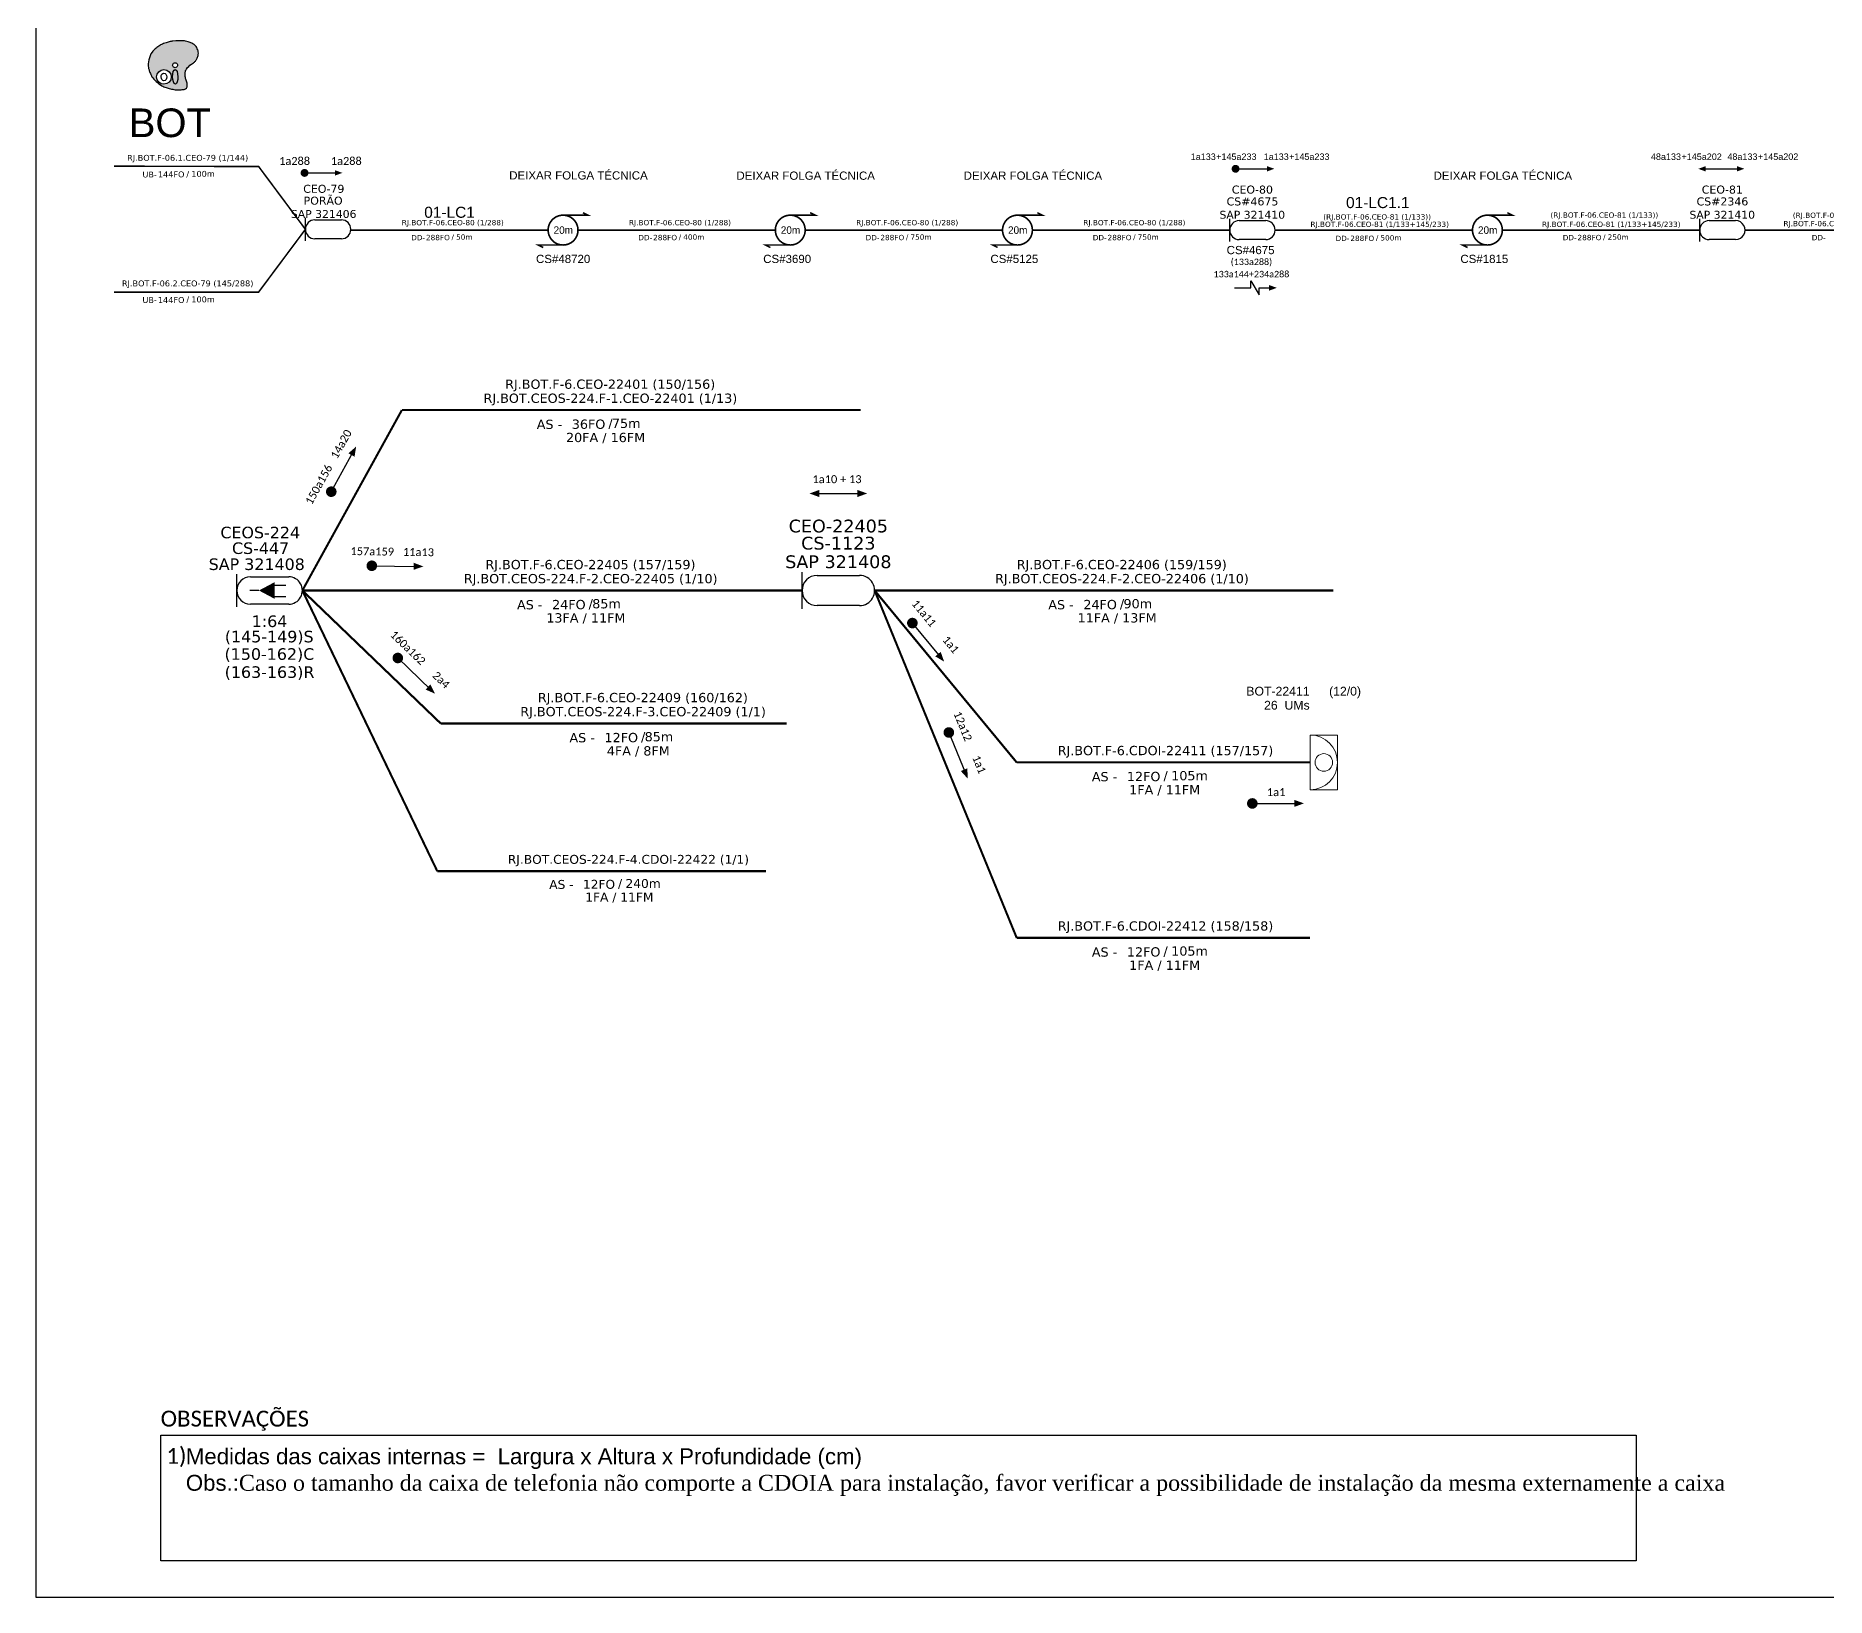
# Model space of a CAD drawing. Header units: metres. Extents: x -1286 to -445, y -500 to 94.
# Drawn here: x -1286.1 to -948.4, y -499.8 to -205.2 of the extents above; entities that cross this region are included whole.
import ezdxf
from ezdxf.enums import TextEntityAlignment as Align

# ---------------------------------------------------------------- set-up
doc = ezdxf.new("R2010")
doc.units = ezdxf.units.M
doc.linetypes.add('ARILSUPP', pattern=[2.979999999999999, 1.419999999999999, -0.71, 0.14, -0.71])
for name, color, linetype, lineweight in [("20.0-LEGENDA DOS CDO'S", 1, 'Continuous', 0), ('20.1-CDO_INTERIOR', 1, 'Continuous', 0), ('40.1-ETIQUETAS', 1, 'Continuous', 20)]:
    doc.layers.add(name, color=color, linetype=linetype, lineweight=lineweight)
for name, color, linetype in [('20.4-CEO', 1, 'Continuous'), ('20.4-CEOS', 1, 'Continuous'), ('20.5-CABO AÉREO', 1, 'Continuous'), ('CABO OPTICO EXISTENTE', 5, 'Continuous'), ('CAP a instalar', 1, 'Continuous'), ('CEO', 1, 'Continuous'), ('LC1', 3, 'Continuous'), ('SETA', 7, 'Continuous')]:
    doc.layers.add(name, color=color, linetype=linetype)
doc.styles.add('ARIAL', font='arial.ttf')
doc.styles.add('siredit', font='verdana.ttf')
doc.styles.add('WMF-Calibri0', font='CALIBRI.TTF')
doc.linetypes.add('FENCELINE1', pattern='A,0.25,-0.1,[133,ltypeshp.shx,S=0.1,R=0,X=-0.1,Y=0],-0.1,1', length=1.45)

msp = doc.modelspace()

# ---------------------------------------------------------------- hatches: boundary and pattern name
h = msp.add_hatch(color=7)
edge = h.paths.add_edge_path()
edge.add_spline(control_points=[(-1256.727332136984, -210.5825473523248), (-1257.071111237462, -210.8410150031145), (-1257.604635094307, -211.2519716591784), (-1257.961708308541, -212.1328470141426), (-1257.891276498256, -212.8635063613539), (-1257.760375330528, -213.4824899245736), (-1257.55465743775, -213.946193874574), (-1257.503833810848, -214.3770166287671), (-1257.479111609244, -214.7749029655173), (-1257.639000829508, -215.188754391882), (-1258.171880425889, -215.364414300039), (-1258.886232258447, -215.3833413232951), (-1259.772205787193, -215.4159468387494), (-1260.665173799278, -215.2201406143251), (-1261.509443959023, -214.9940578479011), (-1262.448778130778, -214.5659261574547), (-1263.370746621241, -213.8951356082356), (-1264.154967128575, -213.0351217637531), (-1264.519535039029, -212.193297543987), (-1264.730434923239, -211.625013421895), (-1264.928258639285, -210.8334011959178), (-1264.820795591377, -209.6876865758677), (-1264.333445796537, -208.4356991568666), (-1263.568077175367, -207.6350651409869), (-1262.889410028768, -207.1521001337186), (-1262.141468356958, -206.7129682322368), (-1261.336046467083, -206.4824834612958), (-1260.69099392135, -206.269949208138), (-1259.601121547667, -206.1471269747097), (-1258.442366954206, -206.0517251616255), (-1257.191180238246, -206.3660868525587), (-1256.485524007622, -206.6560362382393), (-1255.865070719209, -207.1045309985665), (-1255.601591082652, -207.6311480056513), (-1255.380639633046, -208.2585938132742), (-1255.398935706398, -208.8684652472784), (-1255.631827676157, -209.5282232373092), (-1255.956058857836, -209.9802619739304), (-1256.30763409743, -210.3446292498672), (-1256.602502592602, -210.4886952273973), (-1256.727332136984, -210.5825473523248)], knot_values=[0, 0, 0, 0, 1.604339872500801, 2.417190916820825, 3.4275953858818, 4.282807915804911, 4.776746146191369, 5.304181770748566, 5.888771497486102, 6.258406050447018, 6.858137058748512, 7.791289582546336, 8.986194879479926, 10.12424202223405, 11.18785698458849, 12.24290818547195, 13.95378441239277, 15.41416060145544, 16.51539074843153, 17.34918828129177, 17.67585288929998, 19.55202082369303, 21.51553059940301, 22.5686375333085, 23.63245026583211, 24.62108363093478, 25.78271769349368, 26.7453467966967, 27.14265309212063, 29.870543205723, 31.00464861129232, 31.9215319142548, 32.70958935288631, 33.8013910221095, 34.04247085086502, 35.19233337509274, 35.97146113351405, 36.62887121321, 37.25435925468828, 37.83691071008289, 37.83691071008289, 37.83691071008289, 37.83691071008289], degree=3, periodic=0)
edge = h.paths.add_edge_path(flags=16)
edge.add_ellipse((-1259.791138072239, -210.7536111484005), major_axis=(0.3338314241778167, 0.3338314241778167), ratio=0.9999999999191014, start_angle=135.1532885602267, end_angle=315.15328856022666, ccw=False)
edge.add_ellipse((-1259.791138072239, -210.7536111484005), major_axis=(0.3338314241778238, 0.3338314241778238), ratio=0.999999999919059, start_angle=-44.84671143977448, end_angle=135.1532885602255, ccw=False)
edge = h.paths.add_edge_path(flags=16)
edge.add_ellipse((-1259.769392484233, -212.9351124911044), major_axis=(-0.02192129549871761, 1.375436027167066), ratio=0.3613047472189906, start_angle=-9.482671116158765e-09, end_angle=359.9999999905173)
edge = h.paths.add_edge_path(flags=16)
edge.add_ellipse((-1261.894233503037, -212.9679543500235), major_axis=(0.9768582180985179, 0.9768582180985179), ratio=0.9999999999200204, start_angle=135.1532885602532, end_angle=315.15328856025315, ccw=False)
edge.add_ellipse((-1261.894233503037, -212.9679543500235), major_axis=(0.9768582180983997, 0.9768582180983997), ratio=0.9999999999198833, start_angle=-44.84671143974998, end_angle=135.15328856025, ccw=False)
edge = h.paths.add_edge_path(flags=0)
edge.add_ellipse((-1261.894233503037, -212.9679543500235), major_axis=(-0.00190332005502766, 0.7114160645994619), ratio=0.7582943565772318, start_angle=-2.484267650597524e-10, end_angle=359.9999999997515)

# ---------------------------------------------------------------- linework, layer by layer
at = {"color": 0}
for p, q in [((-1262.503059715576, -469.2305680598187), (-984.2535817485839, -469.2305680598187)), ((-1262.503059715576, -492.933048664649), (-1262.503059715576, -469.2305680598187)), ((-984.2535817485839, -469.2305680598187), (-984.2535817485839, -492.933048664649)), ((-984.2535817485839, -492.933048664649), (-1262.503059715576, -492.933048664649))]:
    msp.add_line(p, q, dxfattribs=at)
msp.add_lwpolyline([(-1286.066978314193, -499.8052315854961), (-445.0669783141926, -499.8052315854961), (-445.0669783141926, 94.19476841450381), (-1286.066978314193, 94.19476841450381)], close=True)
at = {"color": 7}
for points, const_width in [([(-1060.151402672087, -230.3076794503663, 1), (-1059.406930565202, -230.303696995844, 1)], 0.7444827586206892), ([(-1235.752873626787, -231.0800024177329, 1), (-1235.008401519902, -231.0760199632107, 1)], 0.7444827586206892), ([(-1186.621927483094, -239.0545593552985, 1.000012459711872), (-1186.622026648675, -244.6828489865908, 0.9999784210495268)], 0.3126827586206896), ([(-1143.76952558361, -239.0546585204432, 1.000012459711872), (-1143.769624749233, -244.6829481517356, 0.9999784210495268)], 0.3126827586206896), ([(-1100.917123684146, -239.0547576855947, 1.000012459711872), (-1100.917222849727, -244.6830473168869, 0.9999784210495268)], 0.3126827586206896), ([(-1012.279032129513, -239.0548568507394, 1.000012459711872), (-1012.279131295094, -244.6831464820317, 0.9999784210495268)], 0.3126827586206896)]:
    msp.add_lwpolyline(points, format="xyb", close=True, dxfattribs=dict(at, const_width=const_width))
for points in [[(-1059.779166618644, -230.3056882231051), (-1053.837979481833, -230.3056882231051)], [(-971.1410750639898, -230.3057873882499), (-965.1998879271999, -230.3057873882499)], [(-1056.884179411815, -252.7763643400207), (-1056.884179411815, -251.4594382192678), (-1055.310930282143, -254.0904033770419), (-1055.309327511188, -252.7763643400207)]]:
    msp.add_lwpolyline(points, dxfattribs=at)
at = {"color": 7, "const_width": 0.2931400862068966}
for points in [[(-1186.622026648675, -239.0545593552985), (-1181.931785274118, -239.0545593552985), (-1182.869833549017, -238.5855352132934)], [(-1143.769624749233, -239.0546585204432), (-1139.079383374612, -239.0546585204432), (-1140.017431649553, -238.5856343784382)], [(-1100.917222849727, -239.0547576855947), (-1096.22698147517, -239.0547576855947), (-1097.16502975009, -238.5857335435829)], [(-1012.279131295094, -239.0548568507394), (-1007.588889920537, -239.0548568507394), (-1008.526938195414, -238.5858327087277)], [(-1186.622026648675, -244.6828489865908), (-1191.31226803236, -244.6828489865908), (-1190.374219757461, -245.1518731286025)], [(-1143.769624749233, -244.6829481517356), (-1148.459866132896, -244.6829481517356), (-1147.521817857955, -245.1519722937472)], [(-1100.917222849727, -244.6830473168869), (-1105.607464233432, -244.6830473168869), (-1104.669415958513, -245.152071458892)], [(-1012.279131295094, -244.6831464820317), (-1016.969372678757, -244.6831464820317), (-1016.031324403879, -245.1521706240368)]]:
    msp.add_lwpolyline(points, dxfattribs=at)
for points, const_width in [([(-1230.583958429844, -291.6607674157796, 1), (-1230.100658269888, -290.78700103313, 1)], 0.9985222761343682), ([(-1223.193638667993, -305.1913871177404, 1), (-1222.19522476356, -305.2060980489064, 1)], 0.9985222761343681), ([(-1121.055618849951, -315.6312589167085, 1), (-1120.420688926335, -316.4038286495594, 1)], 0.9999999999999998), ([(-1218.148780947098, -322.251339210969, 1), (-1217.42989819938, -322.9443430573469, 1)], 0.9985222761343682), ([(-1114.048577592706, -336.1895035133774, 1), (-1113.671430474945, -337.1156568762641, 1)], 0.9999999999999998), ([(-1057.124259630714, -350.0455200454605, 1), (-1056.124259630714, -350.0455200454605, 1)], 1)]:
    msp.add_lwpolyline(points, format="xyb", close=True, dxfattribs=dict(const_width=const_width))
at = {"color": 7}
for centre, major_axis, ratio, start_param, end_param in [((-1261.894233503037, -212.9679543500235), (1.381481210121628, 0.003694733199275476), 0.9999999850186568, 9.242205276649429e-07, 6.283186231400114), ((-1261.894233503037, -212.9679543500235), (-0.001903320059019505, 0.7114160645994347), 0.7582943565772492, 1.570796326788534, 7.85398163396812), ((-1259.791138072239, -210.7536111484005), (0.333831424177782, 0.333831424177782), 0.9999999999193092, 5.500462533863838, 11.78364784104343)]:
    msp.add_ellipse(centre, major_axis=major_axis, ratio=ratio, start_param=start_param, end_param=end_param, dxfattribs=at)
msp.add_ellipse((-1259.769392484233, -212.9351124911044), major_axis=(-0.02192129549871915, 1.375436027167001), ratio=0.3613047472190077, dxfattribs=at)
msp.add_open_spline([(-1256.727332136984, -210.5825473523248), (-1257.071111237462, -210.8410150031145), (-1257.604635094307, -211.2519716591784), (-1257.961708308541, -212.1328470141426), (-1257.891276498256, -212.8635063613539), (-1257.760375330528, -213.4824899245736), (-1257.55465743775, -213.946193874574), (-1257.503833810848, -214.3770166287671), (-1257.479111609244, -214.7749029655173), (-1257.639000829508, -215.188754391882), (-1258.171880425889, -215.364414300039), (-1258.886232258447, -215.3833413232951), (-1259.772205787193, -215.4159468387494), (-1260.665173799278, -215.2201406143251), (-1261.509443959023, -214.9940578479011), (-1262.448778130778, -214.5659261574547), (-1263.370746621241, -213.8951356082356), (-1264.154967128575, -213.0351217637531), (-1264.519535039029, -212.193297543987), (-1264.730434923239, -211.625013421895), (-1264.928258639285, -210.8334011959178), (-1264.820795591377, -209.6876865758677), (-1264.333445796537, -208.4356991568666), (-1263.568077175367, -207.6350651409869), (-1262.889410028768, -207.1521001337186), (-1262.141468356958, -206.7129682322368), (-1261.336046467083, -206.4824834612958), (-1260.69099392135, -206.269949208138), (-1259.601121547667, -206.1471269747097), (-1258.442366954206, -206.0517251616255), (-1257.191180238246, -206.3660868525587), (-1256.485524007622, -206.6560362382393), (-1255.865070719209, -207.1045309985665), (-1255.601591082652, -207.6311480056513), (-1255.380639633046, -208.2585938132742), (-1255.398935706398, -208.8684652472784), (-1255.631827676157, -209.5282232373092), (-1255.956058857836, -209.9802619739304), (-1256.30763409743, -210.3446292498672), (-1256.602502592602, -210.4886952273973), (-1256.727332136984, -210.5825473523248)], degree=3, knots=[0, 0, 0, 0, 1.6043398725008, 2.417190916820824, 3.4275953858818, 4.282807915804914, 4.776746146191368, 5.304181770748569, 5.888771497486102, 6.258406050447018, 6.858137058748513, 7.791289582546336, 8.986194879479926, 10.12424202223406, 11.18785698458849, 12.24290818547195, 13.95378441239277, 15.41416060145544, 16.51539074843152, 17.34918828129177, 17.67585288929998, 19.55202082369302, 21.51553059940301, 22.56863753330849, 23.63245026583211, 24.62108363093477, 25.78271769349368, 26.74534679669669, 27.14265309212062, 29.870543205723, 31.00464861129231, 31.92153191425479, 32.7095893528863, 33.80139102210949, 34.04247085086502, 35.19233337509273, 35.97146113351404, 36.62887121321, 37.25435925468826, 37.83691071008288, 37.83691071008288, 37.83691071008288, 37.83691071008288], dxfattribs=at)
at = {"layer": '20.1-CDO_INTERIOR', "color": 1, "lineweight": 18}
msp.add_lwpolyline([(-1040.549997524441, -347.4696750687258), (-1040.549997524441, -337.1386368991758), (-1045.715516609216, -337.1386368991758), (-1045.715516609216, -347.4696750687258)], close=True, dxfattribs=at)
msp.add_circle((-1043.132757066829, -342.3041559839508), 1.652966107127998, dxfattribs=at)
msp.add_arc((-1045.715516609216, -342.3041559839508), 5.165519084774993, 270, 90, dxfattribs=at)
at = {"layer": '20.4-CEO', "color": 7}
for p, q in [((-1233.434250736422, -239.9420514728914), (-1228.436085256438, -239.9420514728981)), ((-1228.436085256438, -243.5054377170575), (-1233.434250736422, -243.5054377170509))]:
    msp.add_line(p, q, dxfattribs=at)
at = {"layer": '20.4-CEO', "color": 7, "const_width": 0.2977931034482759}
for points in [[(-1271.322033447666, -229.8221770876107), (-1244.054260890758, -229.856914882448), (-1235.215943858502, -241.7237445949578)], [(-1271.322033447666, -253.5722680066274), (-1244.054260890758, -253.5831564175617), (-1235.215943858502, -241.7237445949578)]]:
    msp.add_lwpolyline(points, dxfattribs=at)
at = {"layer": '20.4-CEO', "color": 7}
msp.add_lwpolyline([(-1235.215943858502, -243.8720222679171), (-1235.215943858502, -239.5754669220252)], dxfattribs=at)
for centre, start, end in [((-1233.434250736422, -241.7237445949578), 90, 270), ((-1228.436085256438, -241.7237445949645), 270, 90)]:
    msp.add_arc(centre, 1.781693122067144, start, end, dxfattribs=at)
at = {"layer": '20.4-CEOS', "color": 7}
for p, q in [((-1059.097258124486, -240.0872589608871), (-1054.099092644501, -240.0872589608938)), ((-970.4591665698524, -240.0873581260319), (-965.4610010898252, -240.0873581260452)), ((-1054.099092644501, -243.6506452050598), (-1059.097258124486, -243.6506452050532)), ((-965.4610010898252, -243.6507443702046), (-970.4591665698524, -243.650744370198)), ((-1245.595619382026, -307.2894887668718), (-1238.368561343933, -307.2894887668826)), ((-1238.368561343939, -312.44193906124), (-1245.595619382032, -312.4419390612292))]:
    msp.add_line(p, q, dxfattribs=at)
for points in [[(-1060.878951246566, -244.0172297559128), (-1060.878951246544, -239.7206744100208)], [(-972.2408596919106, -244.0173289210576), (-972.2408596919106, -239.7207735751656)], [(-1248.171844529194, -312.9719991073687), (-1248.171844529185, -306.7594287207236)], [(-1243.977092287359, -309.8657139140332), (-1245.71474901347, -309.865713914031)], [(-1241.126359914984, -308.8435156686019), (-1238.932006076437, -308.8435156686041)], [(-1241.126359914986, -310.9871730796615), (-1238.932006076438, -310.9871730796659)]]:
    msp.add_lwpolyline(points, dxfattribs=at)
msp.add_lwpolyline([(-1243.977092287359, -309.8657139140332, 0, 3.180360276908547, 0), (-1240.993568474636, -309.8657139140375, 3.180360276908547, 3.180360276908547, 0)], format="xyseb", dxfattribs=at)
for centre, radius, start, end in [((-1059.097258124486, -241.8689520829535), 1.781693122067139, 90, 270), ((-1054.099092644501, -241.8689520829668), 1.781693122067139, 270, 90), ((-970.4591665698524, -241.8690512481049), 1.781693122067139, 90, 270), ((-965.461001089855, -241.8690512481008), 1.781693122067139, 269.9999999993202, 90), ((-1245.595619382028, -309.865713914031), 2.576225147159684, 89.99999999989578, 269.9999999998957), ((-1238.368561343935, -309.8657139140418), 2.576225147159684, 269.9999999998957, 89.99999999989578)]:
    msp.add_arc(centre, radius, start, end, dxfattribs=at)
at = {"layer": '20.5-CABO AÉREO', "color": 7, "ltscale": 8, "const_width": 0.2977931034482759}
for points in [[(-1226.660294875982, -241.8686545875258), (-1189.436156944956, -241.8686545875258)], [(-1183.807892976518, -241.8687537526773), (-1146.583755045492, -241.8687537526773)], [(-1140.955491077055, -241.868852917822), (-1103.731353146029, -241.868852917822)], [(-1098.103089177591, -241.8689520829668), (-1060.878951246544, -241.8689520829668)], [(-1052.317399522421, -241.8689520829668), (-1015.093261591395, -241.8689520829668)], [(-1009.464997622958, -241.8690512481116), (-972.2408596919106, -241.8690512481116)], [(-963.6793079677877, -241.8690512481116), (-926.4551700367197, -241.8690512481116)]]:
    msp.add_lwpolyline(points, dxfattribs=at)
at = {"layer": 'CAP a instalar', "color": 5, "linetype": 'Continuous'}
for p, q in [((-1141.54394983951, -313.3003345565396), (-1141.5454996386, -306.4310932715473)), ((-1138.696834348972, -307.0165381831923), (-1130.705873710333, -307.0147353081795)), ((-1130.704588370732, -312.7118014302707), (-1138.695549009364, -312.7136043052835))]:
    msp.add_line(p, q, dxfattribs=at)
at = {"layer": 'CAP a instalar', "color": 7, "linetype": 'FENCELINE1', "ltscale": 6, "const_width": 0.4}
for points in [[(-1217.027291275086, -275.8309744559578), (-1235.792336196775, -309.8657139140459)], [(-1217.027291275086, -275.8309744559578), (-1130.512170312677, -275.8309744559578)], [(-1235.792336196775, -309.8657139140457), (-1141.544724739058, -309.8657139140457)], [(-1235.792336196775, -309.8657139140459), (-1210.343251448468, -362.8270406709764)], [(-1209.693339232151, -334.9568517653339), (-1235.792336196775, -309.8657139140459)], [(-1127.856697980646, -309.8626256994196), (-1101.061598878915, -375.3990220743474)], [(-1127.856697909043, -309.8631968141365), (-1041.341576946634, -309.8631968141365)], [(-1209.693339232151, -334.9568517653339), (-1144.470700080062, -334.9568517653339)], [(-1210.343251448468, -362.8270406709764), (-1148.339963184867, -362.8270406709764)], [(-1101.061598878915, -375.3990220743474), (-1045.715494087898, -375.3990220743474)]]:
    msp.add_lwpolyline(points, dxfattribs=at)
at = {"layer": 'CAP a instalar', "linetype": 'FENCELINE1', "ltscale": 6, "const_width": 0.4}
for points in [[(-1127.856697980646, -309.8626256994196), (-1101.061598878915, -342.3041696867083)], [(-1101.061598878915, -342.3041696867083), (-1045.715494087898, -342.3041696867083)]]:
    msp.add_lwpolyline(points, dxfattribs=at)
at = {"layer": 'CAP a instalar', "color": 5, "linetype": 'Continuous'}
for centre, start_param, end_param in [((-1138.696191679166, -309.8650712442197), 6.283185307177997, 9.424777960767788), ((-1130.705231040531, -309.8632683691997), 3.141592653588202, 6.283185307177997)]:
    msp.add_ellipse(centre, major_axis=(-0.0006426698074589824, 2.848533061024823), ratio=0.9999999995999953, start_param=start_param, end_param=end_param, dxfattribs=at)
at = {"layer": 'SETA', "color": 7}
for points in [[(-1235.380637573345, -231.0780111904651), (-1228.904285405171, -231.0780111904718)], [(-1059.972862863914, -252.7763643400207), (-1056.884179411815, -252.7763643400207)], [(-1055.309327511188, -252.7763643400207), (-1052.932582964924, -252.7763643400207)]]:
    msp.add_lwpolyline(points, dxfattribs=at)
at = {"layer": 'SETA'}
for points in [[(-1230.342308349927, -291.2238842245662), (-1226.187418306848, -283.7121895386368)], [(-1138.996797297237, -291.5761678141296), (-1130.412586889477, -291.5761678141296)], [(-1222.694431715904, -305.1987425833219), (-1214.111152970906, -305.3252111974266)], [(-1120.943575362879, -315.7675911380434), (-1115.485137240211, -322.4093069012655)], [(-1217.789339573331, -322.5978411340697), (-1211.609166219137, -328.5555357919724)], [(-1113.982023983181, -336.3529380098241), (-1110.739722543502, -344.3149990741895)], [(-1056.624259630714, -350.0455200454605), (-1048.027345357638, -350.0455200454605)]]:
    msp.add_lwpolyline(points, dxfattribs=at)
at = {"layer": 'SETA', "color": 7}
for points in [[(-1229.617037240592, -230.5816964525438), (-1228.250336942716, -231.0707144114093), (-1229.611727301218, -231.574325928393)], [(-1053.84063445151, -229.8093734851772), (-1052.473934153656, -230.2983914440359), (-1053.835324512157, -230.8020029610264)], [(-971.1384200943135, -230.8021021261712), (-972.5051203921674, -230.3130841673125), (-971.1437300336661, -229.8094726503219)], [(-965.2025428968761, -229.8094726503219), (-963.8358425990009, -230.2984906091874), (-965.1972329575236, -230.8021021261712)], [(-1053.4975709184, -252.2195732838288), (-1051.997099589312, -252.7655273068118), (-1053.4975709184, -253.3114813298081)]]:
    msp.add_solid(points, dxfattribs=at)
at = {"layer": 'SETA'}
for points in [[(-1227.114925072814, -283.9864132087702), (-1225.646896320244, -282.7076709280715), (-1225.949903229373, -284.6308134219931)], [(-1138.307907716066, -290.8972727065282), (-1140.137431795229, -291.5629542239055), (-1138.307907716066, -292.228635741352)], [(-1131.101476470649, -290.8972727065282), (-1129.271952391486, -291.5629542239055), (-1131.101476470649, -292.228635741352)], [(-1214.789965826084, -304.6362405668354), (-1212.970447596535, -305.3288036694875), (-1214.809580400969, -305.9674591059745)], [(-1115.39791114134, -321.4446152950211), (-1114.749618952716, -323.2834285974268), (-1116.428004118447, -322.2911885264925)], [(-1211.633956766851, -327.5886579036546), (-1210.778799635763, -329.337656622913), (-1212.557961895282, -328.5471682338707)], [(-1110.370228266032, -343.4196152088007), (-1110.296642969902, -345.3679740892767), (-1111.605099416513, -343.9224780324738)], [(-1048.717254433862, -349.3656202336867), (-1046.885022822266, -350.0322869003619), (-1048.717254433862, -350.6989535670189)]]:
    msp.add_solid(points, dxfattribs=at)

# ---------------------------------------------------------------- texts
at = {"color": 7, "style": 'ARIAL'}
msp.add_text('BOT', height=5.403193946584546, dxfattribs=at).set_placement((-1268.541717274374, -224.3280653506073))
for s, p in [('DEIXAR FOLGA TÉCNICA', (-1196.777248771735, -232.3189970287457)), ('DEIXAR FOLGA TÉCNICA', (-1153.924846872272, -232.3683155573816)), ('DEIXAR FOLGA TÉCNICA', (-1111.072444972809, -232.3684147225264)), ('DEIXAR FOLGA TÉCNICA', (-1022.434353418154, -232.3685138876712)), ('CS#48720', (-1191.725191903733, -248.0762259377657)), ('CS#3690', (-1148.87279000427, -248.0763251029105)), ('CS#5125', (-1106.020388104785, -248.0764242680619)), ('CS#4675', (-1061.465913157472, -246.4079318670763)), ('CS#1815', (-1017.382296550151, -248.0765234332067))]:
    msp.add_text(s, height=1.551103448275861, rotation=359.9866744075213, dxfattribs=at).set_placement(p)
at = {"color": 7}
for p in [(-1188.406124818511, -242.5722403839555), (-1145.553722919027, -242.572339549107), (-1102.701321019563, -242.5724387142517), (-1014.06322946493, -242.5725378793965)]:
    msp.add_text('20m', height=1.407072413793103, dxfattribs=at).set_placement(p)
at = {"style": 'WMF-Calibri0'}
msp.add_text('OBSERVAÇÕES', height=3, dxfattribs=at).set_placement((-1262.522276716479, -467.6116687580461))
at = {"color": 7, "char_height": 1.488965517241379, "width": 109.9182056617279, "attachment_point": 5, "rotation": 359.91656062173905}
for insert in [(-1237.257337159971, -228.8329860599475), (-1227.507873288315, -228.8329860599475)]:
    msp.add_mtext('{\\fCalibri|b0|i0|c0|p34;\\C256;1a288}', dxfattribs=dict(at, insert=insert))
at = {"attachment_point": 5}
for s, insert, char_height, width, rotation in [('\\C7;\\fCalibri|b0|i0|c0|p34;14a20', (-1228.464169460723, -282.243183860771), 1.497783414201552, 25.32131703254069, 61.05201571358465), ('\\C7;\\fCalibri|b0|i0|c0|p34;150a156', (-1232.684325361573, -289.8728737744683), 1.497783414201552, 25.32131703254069, 61.05201571358465), ('\\C7;\\fCalibri|b0|i0|c0|p34;157a159', (-1222.605967677456, -302.4964385602682), 1.497783414201552, 25.32131703254069, 359.15584781338674), ('\\C7;\\fCalibri|b0|i0|c0|p34;11a13', (-1213.887861044363, -302.6248937690839), 1.497783414201552, 25.32131703254069, 359.15584781338674), ('\\fCalibri|b0|i0|c0|p34;11a11', (-1118.546016076119, -314.1720180144241), 1.499999999999999, 25.35879032220336, 309.41478722596173), ('\\C7;\\fCalibri|b0|i0|c0|p34;160a162', (-1215.878140277217, -320.6853584100576), 1.497783414201552, 25.32131703254069, 316.0500742869513), ('\\fCalibri|b0|i0|c0|p34;1a1', (-1113.485807547803, -320.0824010269578), 1.499999999999999, 25.35879032220336, 309.41478722596173), ('\\C7;\\fCalibri|b0|i0|c0|p34;2a4', (-1209.600887503123, -326.7366377472549), 1.497783414201552, 25.32131703254069, 316.0500742869513), ('\\fCalibri|b0|i0|c0|p34;12a12', (-1111.224576630227, -335.4755448394906), 1.5, 25.35879032220336, 292.15708013612453), ('\\fCalibri|b0|i0|c0|p34;1a1', (-1108.140079330939, -342.6859916051445), 1.5, 25.35879032220336, 292.15708013612453)]:
    msp.add_mtext(s, dxfattribs=dict(at, insert=insert, char_height=char_height, width=width, rotation=rotation))
for s, insert, char_height, width in [('\\C7;\\fCalibri|b0|i0|c0|p34;1a10 + 13', (-1134.952415271194, -288.8728537636068), 1.497783414201552, 25.32131703254069), ('\\C7;\\fCalibri|b0|i0|c0|p34;1a1', (-1052.128875204923, -347.9194127243907), 1.5, 25.35879032220337)]:
    msp.add_mtext(s, dxfattribs=dict(at, insert=insert, char_height=char_height, width=width))
at = {"char_height": 3, "width": 277.1818649672309, "attachment_point": 1}
for s, insert, style in [('1)', (-1261.435446715815, -471.6321089896427), 'WMF-Calibri0'), ('Medidas das caixas internas =  Largura x Altura x Profundidade (cm)\\PObs.:{\\fTimes New Roman|b0|i0|c0|p16;Caso o tamanho da caixa de telefonia não comporte a CDOIA para instalação, favor verificar a possibilidade de instalação da mesma externamente a caixa}', (-1257.772078667027, -471.7215930802895), 'ARIAL')]:
    msp.add_mtext(s, dxfattribs=dict(at, insert=insert, style=style))
at = {"layer": "20.0-LEGENDA DOS CDO'S", "color": 1, "style": 'ARIAL'}
for s, p in [('BOT-22411', (-1045.816574086349, -329.6869502024244)), ('26  UMs', (-1045.810474327548, -332.3376797355638))]:
    msp.add_text(s, height=1.6532853279315, dxfattribs=at).set_placement(p, align=Align.RIGHT)
msp.add_text('    (12/0)', height=1.65, dxfattribs=at).set_placement((-1040.408750190779, -329.6869502024244), align=Align.CENTER)
at = {"layer": '20.4-CEO', "color": 7, "style": 'siredit'}
for s, height, p in [('CEO-79', 1.509453682758633, (-1231.749780296105, -234.079347065264)), ('PORÃO', 1.509453682758633, (-1231.877844750425, -236.3127953411252)), ('          SAP 321406', 1.488965517241385, (-1235.016956709073, -238.8253273349675))]:
    msp.add_text(s, height=height, dxfattribs=at).set_placement(p, align=Align.MIDDLE_CENTER)
at = {"layer": '20.4-CEOS', "color": 7, "style": 'siredit'}
for s, height, p in [('CS#4675', 1.509453682758629, (-1056.594120426438, -236.4580028273948)), ('CS#2346', 1.509453682758629, (-967.956028871783, -236.4581019925396)), ('SAP 321410', 1.488965517241381, (-1056.631786233937, -238.9705348241761)), ('SAP 321410', 1.488965517241381, (-967.9936946793031, -238.9706339893208))]:
    msp.add_text(s, height=height, dxfattribs=at).set_placement(p, align=Align.MIDDLE_CENTER)
at = {"layer": '20.4-CEOS', "color": 5, "style": 'siredit'}
for s, p in [('CEO-22405', (-1134.703727770973, -296.4942121487818)), ('CS-1123', (-1134.702998016151, -299.7287354509951)), ('SAP 321408', (-1134.702207448476, -303.2328024239193))]:
    msp.add_text(s, height=2.413282498319712, rotation=0.01292674726754406, dxfattribs=at).set_placement(p, align=Align.TOP_CENTER)
at = {"layer": '20.4-CEOS', "color": 7, "style": 'siredit'}
for s, p in [('CEOS-224', (-1243.740507488815, -297.8324150300486)), ('SAP 321408', (-1244.394574382502, -303.8137865772423)), ('CS-447', (-1243.675728208821, -300.7899469363164)), ('(145-149)S', (-1242.04219748442, -317.4678341802591)), ('1:64', (-1241.982090362987, -314.5748052929393)), ('(150-162)C', (-1242.003408571489, -320.7630454708578)), ('(163-163)R', (-1241.982090362987, -324.1696653461904))]:
    msp.add_text(s, height=2.182582667249, dxfattribs=at).set_placement(p, align=Align.TOP_CENTER)
at = {"layer": '40.1-ETIQUETAS', "color": 7, "style": 'siredit'}
for s, height, p in [('RJ.BOT.F-06.1.CEO-79 (1/144)', 1.116724137931034, (-1257.426043713273, -228.2343749248029)), ('(RJ.BOT.F-06.CEO-81 (1/133))', 1.005051724137931, (-1033.082432619908, -239.3725717556338)), ('(RJ.BOT.F-06.CEO-81 (1/133))', 1.005051724137931, (-990.2300307204446, -239.0357115623872)), ('(RJ.BOT.F-06.CEOS-201 (48/133))', 1.005051724137931, (-943.2053946758881, -239.0668230432378)), ('RJ.BOT.F-06.CEO-80 (1/288)', 1.005051724137931, (-1207.425327973468, -240.4586018454905)), ('RJ.BOT.F-06.CEO-80 (1/288)', 1.005051724137931, (-1164.572926074005, -240.4587010106353)), ('RJ.BOT.F-06.CEO-80 (1/288)', 1.005051724137931, (-1121.720524174541, -240.4588001757867)), ('RJ.BOT.F-06.CEO-80 (1/288)', 1.005051724137931, (-1078.868122275078, -240.4588993409315)), ('RJ.BOT.F-06.2.CEO-79 (145/288)', 1.116724137931034, (-1257.426043713273, -251.9283580009345)), ('RJ.BOT.F-6.CEO-22401 (150/156)', 1.7495999785515, (-1177.739801595684, -270.9409207061494)), ('RJ.BOT.CEOS-224.F-1.CEO-22401 (1/13)', 1.7495999785515, (-1177.698379746701, -273.5904302889707)), ('20FA / 16FM', 1.7495999785515, (-1178.607185436469, -280.9961430034877)), ('RJ.BOT.CEOS-224.F-2.CEO-22405 (1/10)', 1.7495999785515, (-1181.416479569171, -307.6251697470586)), ('RJ.BOT.F-6.CEO-22405 (157/159)', 1.7495999785515, (-1181.457901418154, -304.9756601642373)), ('RJ.BOT.CEOS-224.F-2.CEO-22406 (1/10)', 1.7495999785515, (-1081.213331776748, -307.6226526471494)), ('RJ.BOT.F-6.CEO-22406 (159/159)', 1.7495999785515, (-1081.25475362573, -304.973143064328)), ('13FA / 11FM', 1.7495999785515, (-1182.325285258938, -315.0308824615756)), ('11FA / 13FM', 1.7495999785515, (-1082.122137466515, -315.0283653616664)), ('RJ.BOT.F-6.CEO-22409 (160/162)', 1.7495999785515, (-1171.570232411202, -330.0667980155254)), ('RJ.BOT.CEOS-224.F-3.CEO-22409 (1/1)', 1.7495999785515, (-1171.528810562219, -332.7163075983468)), ('4FA / 8FM', 1.7495999785515, (-1172.437616251987, -340.1220203128638)), ('1FA / 11FM', 1.680315819400861, (-1176.008968414561, -367.7083092076863)), ('1FA / 11FM', 1.7495999785515, (-1073.152434875277, -380.5641769191136))]:
    msp.add_text(s, height=height, dxfattribs=at).set_placement(p, align=Align.MIDDLE_CENTER)
at = {"layer": '40.1-ETIQUETAS', "color": 7}
for s, height, style, p in [('1a133', 1.215718637981523, 'ARIAL', (-1068.236728845365, -228.629119126443)), ('+145a233', 1.215718637981523, 'ARIAL', (-1063.436510561704, -228.629119126443)), ('1a133', 1.215718637981523, 'ARIAL', (-1054.473479900968, -228.629119126443)), ('+145a233', 1.215718637981523, 'ARIAL', (-1049.673261617307, -228.629119126443)), ('48a133', 1.215718637981523, 'ARIAL', (-981.445923107381, -228.6292182915878)), ('+145a202', 1.215718637981523, 'ARIAL', (-975.675000249701, -228.6292182915878)), ('48a133', 1.215718637981523, 'ARIAL', (-967.0182570942336, -228.6292182915878)), ('+145a202', 1.215718637981523, 'ARIAL', (-961.2473342365537, -228.6292182915878)), ('RJ.BOT.F-06.CEO-81 (1/133+145/233)', 1.005051724137922, 'siredit', (-1045.666184255794, -241.2760753563083)), ('RJ.BOT.F-06.CEO-81 (1/133+145/233)', 1.005051724137922, 'siredit', (-1001.983872331106, -241.2760753563083)), ('RJ.BOT.F-06.CEOS-201 (48/133+145a202)', 1.005051724137922, 'siredit', (-956.4519479150697, -241.1430755301804))]:
    msp.add_text(s, height=height, dxfattribs=dict(at, style=style)).set_placement(p)
at = {"layer": '40.1-ETIQUETAS', "color": 7, "style": 'siredit'}
for s, height, p in [('UB-', 1.116724137931034, (-1263.232034900684, -231.3756600159745)), ('144FO', 1.116724137931034, (-1258.033970888482, -231.3591880029067)), ('/', 1.116724137931034, (-1257.153698471897, -231.255889470134)), ('DD-', 1.005051724137931, (-1212.650720046617, -243.2857584338309)), ('288FO', 1.005051724137931, (-1207.972462453344, -243.2709336375046)), ('/', 1.005051724137937, (-1207.200775027646, -243.1779649475254)), ('DD-', 1.005051724137931, (-1169.798318147111, -243.2858575989756)), ('288FO', 1.005051724137931, (-1165.120060553881, -243.2710328026494)), ('/', 1.005051724137937, (-1164.348373128182, -243.1780641126702)), ('DD-', 1.005051724137931, (-1126.945916247669, -243.2859567641204)), ('288FO', 1.005051724137931, (-1122.267658654396, -243.2711319677942)), ('/', 1.005051724137937, (-1121.495971228719, -243.178163277815)), ('DD-', 1.005051724137931, (-1084.093514348184, -243.2860559292652)), ('288FO', 1.005051724137931, (-1079.415256754933, -243.2712311329456)), ('/', 1.005051724137937, (-1078.643569329234, -243.1782624429597)), ('DD-', 1.005051724137931, (-1038.307824693036, -243.4319743349021)), ('288FO', 1.005051724137931, (-1033.629567099762, -243.4171495385758)), ('/', 1.005051724137937, (-1032.857879674086, -243.3241808485966)), ('DD-', 1.005051724137931, (-995.455422793551, -243.2861550944166)), ('288FO', 1.005051724137931, (-990.7771652002994, -243.2713302980903)), ('/', 1.005051724137937, (-990.0054777746009, -243.1783616081045)), ('DD-', 1.005051724137931, (-948.4862616580008, -243.2861550944166)), ('UB-', 1.116724137931034, (-1263.232034900684, -255.069643092106)), ('144FO', 1.116724137931034, (-1258.033970888482, -255.0531710790383)), ('/', 1.116724137931034, (-1257.153698471897, -254.9498725462656)), ('AS -', 1.7495999785515, (-1186.794773122832, -278.5119611703653)), ('36FO', 1.7495999785515, (-1178.650834642232, -278.4861540482293)), ('/', 1.749599977499656, (-1177.271689562651, -278.3243136226801)), ('AS -', 1.7495999785515, (-1190.512872945302, -312.5467006284532)), ('24FO', 1.7495999785515, (-1182.368934464702, -312.5208935063172)), ('/', 1.749599977499656, (-1180.989789385121, -312.359053080768)), ('AS -', 1.7495999785515, (-1090.309725152878, -312.544183528544)), ('24FO', 1.7495999785515, (-1082.165786672278, -312.5183764064079)), ('/', 1.749599977499656, (-1080.786641592697, -312.3565359808587)), ('AS -', 1.7495999785515, (-1180.62520393835, -337.6378384797413)), ('12FO', 1.7495999785515, (-1172.48126545775, -337.6120313576053)), ('/', 1.749599977499656, (-1171.102120378169, -337.4501909320561)), ('AS -', 1.680315819400861, (-1184.629145024031, -365.3225009751695)), ('12FO', 1.680315819400861, (-1176.807706507262, -365.2977158150631)), ('/', 1.68031581838936, (-1175.483175572821, -365.1422842703674)), ('AS -', 1.7495999785515, (-1082.098595668999, -378.0799950860057)), ('12FO', 1.7495999785515, (-1073.954657188399, -378.0541879638624)), ('/', 1.749599977498292, (-1072.575512108806, -377.8923475383151))]:
    msp.add_text(s, height=height, dxfattribs=at).set_placement(p, align=Align.MIDDLE_RIGHT)
for s, height, p in [('100m', 1.116724137931034, (-1256.734554543037, -231.2558894701335)), ('50m', 1.005051724137931, (-1206.802987733938, -243.1779649440415)), ('400m', 1.005051724137931, (-1163.950585834454, -243.1780641091863)), ('750m', 1.005051724137931, (-1121.09818393499, -243.178163274331)), ('750m', 1.005051724137931, (-1078.245782035548, -243.1782624394758)), ('500m', 1.005051724137931, (-1032.460092380357, -243.3241808451127)), ('250m', 1.005051724137931, (-989.6076904808724, -243.1783616046205)), ('100m', 1.116724137931034, (-1256.734554543037, -254.9498725462651)), ('75m', 1.7495999785515, (-1177.403047597696, -278.3243136214464)), ('85m', 1.7495999785515, (-1181.121147420165, -312.3590530795343)), ('90m', 1.7495999785515, (-1080.917999627742, -312.3565359796251)), ('85m', 1.7495999785515, (-1171.233478413214, -337.4501909308224)), ('240m', 1.680315819400861, (-1174.852496831434, -365.1422842691878)), ('105m', 1.7495999785515, (-1071.918828704614, -377.8923475370868))]:
    msp.add_text(s, height=height, dxfattribs=at).set_placement(p, align=Align.MIDDLE_LEFT)
at = {"layer": '40.1-ETIQUETAS', "color": 1, "style": 'siredit'}
for s, height, p in [('AS -', 1.7495999785515, (-1082.098595668999, -344.9851426983666)), ('12FO', 1.7495999785515, (-1073.954657188399, -344.9593355762233)), ('/', 1.749599977498292, (-1072.575512108806, -344.797495150676))]:
    msp.add_text(s, height=height, dxfattribs=at).set_placement(p, align=Align.MIDDLE_RIGHT)
msp.add_text('105m', height=1.7495999785515, dxfattribs=at).set_placement((-1071.918828704614, -344.7974951494477), align=Align.MIDDLE_LEFT)
msp.add_text('1FA / 11FM', height=1.7495999785515, dxfattribs=at).set_placement((-1073.152434875277, -347.4693245314745), align=Align.MIDDLE_CENTER)
at = {"layer": '40.1-ETIQUETAS', "color": 7, "char_height": 1.215718637981523, "width": 20.76710039179337, "attachment_point": 5, "style": 'ARIAL'}
for s, insert in [('{\\fCalibri|b0|i0|c0|p34;133a144+234a288}', (-1056.790405417391, -250.1758643579816)), ('{\\fCalibri|b0|i0|c0|p34;(133a288)}', (-1056.790405417391, -247.9948485985692))]:
    msp.add_mtext(s, dxfattribs=dict(at, insert=insert))
at = {"layer": 'CABO OPTICO EXISTENTE', "color": 1, "style": 'siredit'}
msp.add_text('RJ.BOT.F-6.CDOI-22411 (157/157)', height=1.7495999785515, dxfattribs=at).set_placement((-1073.002202292862, -340.0636118169684), align=Align.MIDDLE_CENTER)
at = {"layer": 'CABO OPTICO EXISTENTE', "color": 7, "style": 'siredit'}
for s, height, p in [('RJ.BOT.CEOS-224.F-4.CDOI-22422 (1/1)', 1.680315819400861, (-1174.29952885469, -360.5958627166747)), ('RJ.BOT.F-6.CDOI-22412 (158/158)', 1.7495999785515, (-1073.002202292862, -373.1584642046075))]:
    msp.add_text(s, height=height, dxfattribs=at).set_placement(p, align=Align.MIDDLE_CENTER)
at = {"layer": 'CEO', "color": 7, "style": 'siredit'}
for s, p in [('CEO-80', (-1056.611353979754, -234.2245545515335)), ('CEO-81', (-967.9732624251208, -234.2246537166783))]:
    msp.add_text(s, height=1.509453682758629, dxfattribs=at).set_placement(p, align=Align.MIDDLE_CENTER)
at = {"layer": 'LC1', "color": 7, "linetype": 'ARILSUPP', "style": 'ARIAL'}
for s, p in [('01-LC1.1', (-1032.955305573428, -236.6751517534528)), ('01-LC1', (-1208.033745273623, -238.5058516493956))]:
    msp.add_text(s, height=2.084551724137931, dxfattribs=at).set_placement(p, align=Align.MIDDLE_CENTER)

doc.saveas('drawing.dxf')
